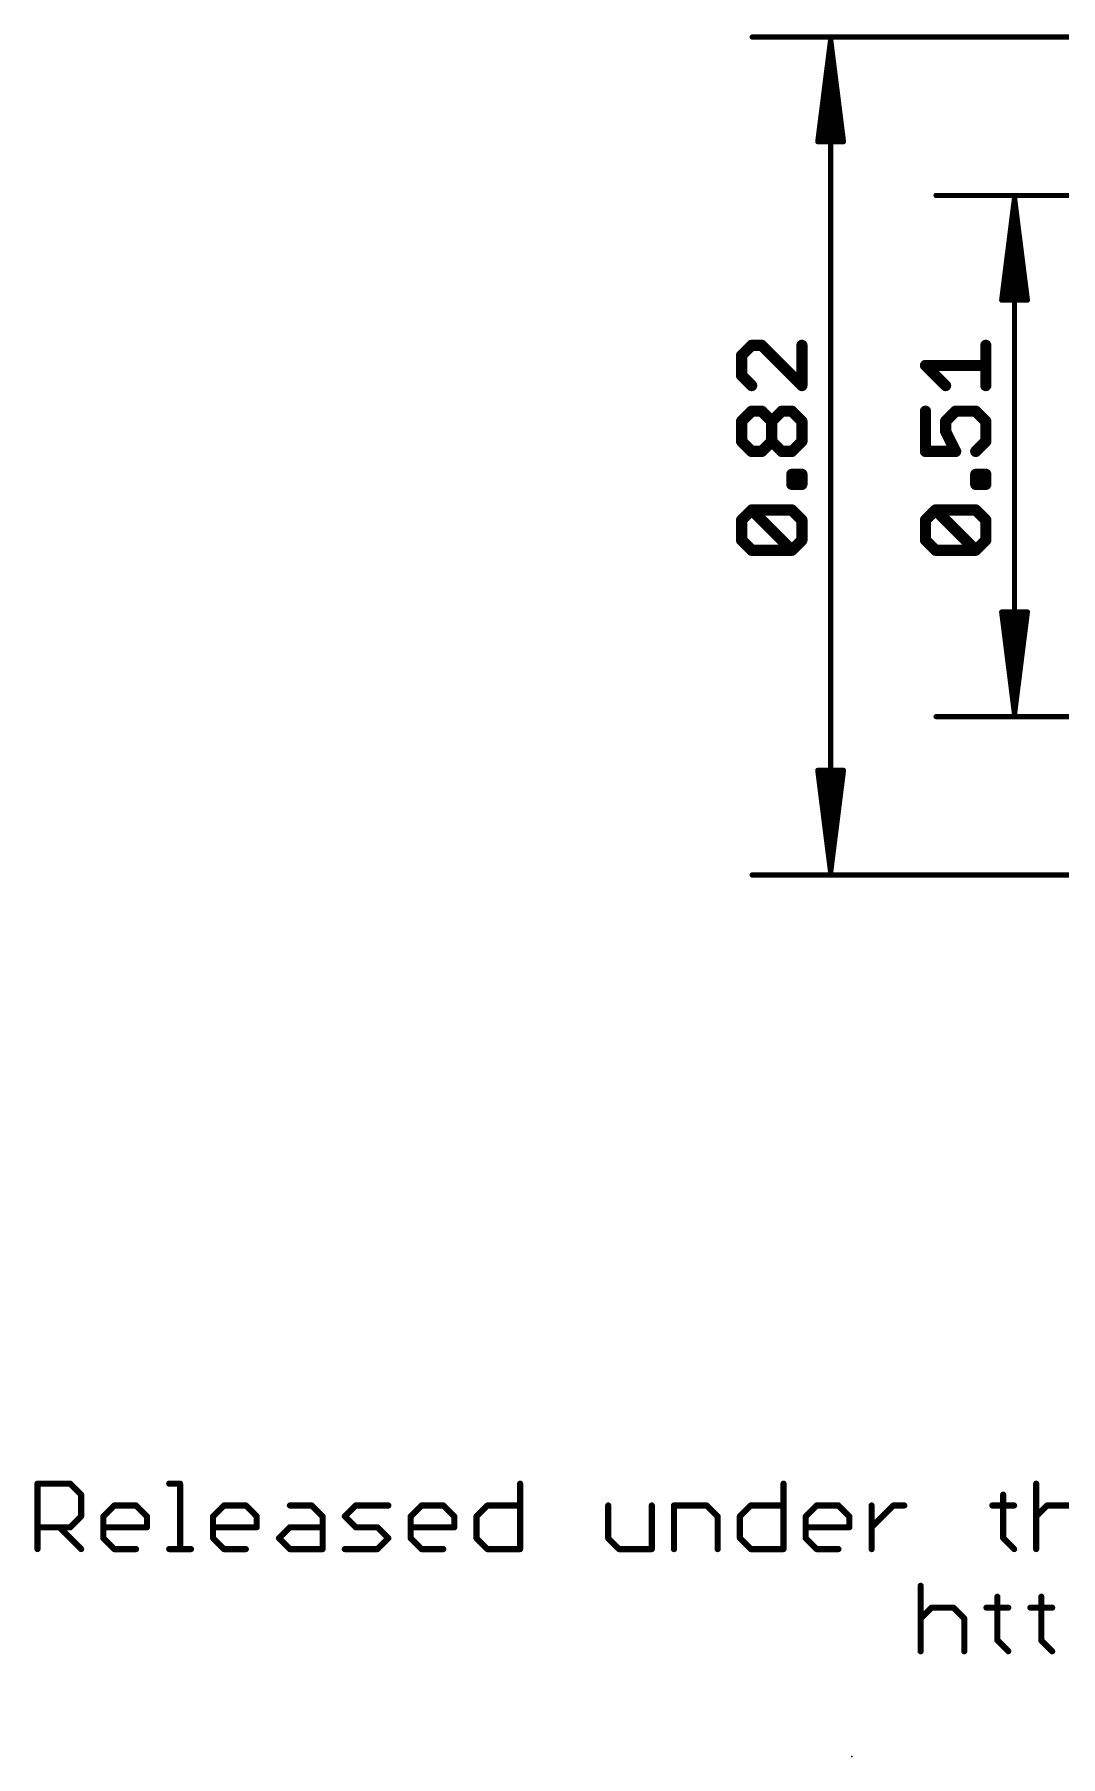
# Model space of a CAD drawing. Extents: x -53 to 61, y -36 to 25.
# Drawn here: x -52.56 to -27.05, y -32.33 to 10.48 of the extents above; entities that cross this region are included whole.
import ezdxf

# ---------------------------------------------------------------- set-up
doc = ezdxf.new("R2010")
doc.units = 0
for name, color, linetype in [('23', 53, 'CONTINUOUS'), ('47', 253, 'CONTINUOUS'), ('51', 53, 'CONTINUOUS')]:
    doc.layers.add(name, color=color, linetype=linetype)

msp = doc.modelspace()

# ---------------------------------------------------------------- linework, layer by layer
at = {"layer": '23'}
msp.add_point((-32.2415, -32.326), dxfattribs=at)
at = {"layer": '47'}
for points, const_width in [([(-18.2245, 10.414), (-34.716, 10.414)], 0.13), ([(-32.766, 10.349), (-33.0852, 7.814)], 0.13), ([(-32.766, 10.349), (-33.026, 7.814)], 0.13), ([(-32.766, 10.349), (-32.896, 7.814)], 0.13), ([(-32.766, 10.349), (-32.766, -10.349)], 0.13), ([(-32.4468, 7.814), (-32.766, 10.349)], 0.13), ([(-32.636, 7.814), (-32.766, 10.349)], 0.13), ([(-32.506, 7.814), (-32.766, 10.349)], 0.13), ([(-33.0852, 7.814), (-32.4468, 7.814)], 0.13), ([(-22.098, 6.477), (-30.144, 6.477)], 0.13), ([(-28.194, 6.412), (-28.5132, 3.877)], 0.13), ([(-28.194, 6.412), (-28.454, 3.877)], 0.13), ([(-28.194, 6.412), (-28.324, 3.877)], 0.13), ([(-28.194, 6.412), (-28.194, -6.412)], 0.13), ([(-27.8748, 3.877), (-28.194, 6.412)], 0.13), ([(-28.064, 3.877), (-28.194, 6.412)], 0.13), ([(-27.934, 3.877), (-28.194, 6.412)], 0.13), ([(-28.5132, 3.877), (-27.8748, 3.877)], 0.13), ([(-34.7301, 2.7511), (-34.9801, 2.5011)], 0.2794), ([(-34.9801, 2.5011), (-34.9801, 2.0012)], 0.2794), ([(-34.4801, 2.7511), (-34.7301, 2.7511)], 0.2794), ([(-33.4802, 1.7512), (-34.4801, 2.7511)], 0.2794), ([(-33.4802, 2.7511), (-33.4802, 1.7512)], 0.2794), ([(-28.9082, 1.7512), (-28.9082, 2.7511)], 0.2794), ([(-34.9801, 2.0012), (-34.7301, 1.7512)], 0.2794), ([(-29.9081, 1.7512), (-30.4081, 2.2512)], 0.2794), ([(-30.4081, 2.2512), (-28.9082, 2.2512)], 0.2794), ([(-34.9801, 0.864), (-34.7301, 1.114)], 0.2794), ([(-34.9801, 0.364), (-34.9801, 0.864)], 0.2794), ([(-34.7301, 1.114), (-34.4801, 1.114)], 0.2794), ([(-34.4801, 1.114), (-34.2301, 0.864)], 0.2794), ([(-34.2301, 0.864), (-33.9802, 1.114)], 0.2794), ([(-34.2301, 0.364), (-34.2301, 0.864)], 0.2794), ([(-33.9802, 1.114), (-33.7302, 1.114)], 0.2794), ([(-33.7302, 1.114), (-33.4802, 0.864)], 0.2794), ([(-33.4802, 0.864), (-33.4802, 0.364)], 0.2794), ([(-30.4081, 1.114), (-30.4081, 0.114)], 0.2794), ([(-29.9081, 0.864), (-29.6581, 1.114)], 0.2794), ([(-29.9081, 0.614), (-29.9081, 0.864)], 0.2794), ([(-29.6581, 1.114), (-29.1582, 1.114)], 0.2794), ([(-29.1582, 1.114), (-28.9082, 0.864)], 0.2794), ([(-28.9082, 0.864), (-28.9082, 0.364)], 0.2794), ([(-34.7301, 0.114), (-34.9801, 0.364)], 0.2794), ([(-34.2301, 0.364), (-34.4801, 0.114)], 0.2794), ([(-33.9802, 0.114), (-34.2301, 0.364)], 0.2794), ([(-33.4802, 0.364), (-33.7302, 0.114)], 0.2794), ([(-29.6581, 0.114), (-29.9081, 0.614)], 0.2794), ([(-28.9082, 0.364), (-29.1582, 0.114)], 0.2794), ([(-34.4801, 0.114), (-34.7301, 0.114)], 0.2794), ([(-33.7302, 0.114), (-33.9802, 0.114)], 0.2794), ([(-30.4081, 0.114), (-29.6581, 0.114)], 0.2794), ([(-33.7302, -0.7045), (-33.7302, -0.4546)], 0.2794), ([(-33.7302, -0.4546), (-33.4802, -0.4546)], 0.2794), ([(-33.4802, -0.4546), (-33.4802, -0.7045)], 0.2794), ([(-29.1582, -0.7045), (-29.1582, -0.4546)], 0.2794), ([(-29.1582, -0.4546), (-28.9082, -0.4546)], 0.2794), ([(-28.9082, -0.4546), (-28.9082, -0.7045)], 0.2794), ([(-33.4802, -0.7045), (-33.7302, -0.7045)], 0.2794), ([(-28.9082, -0.7045), (-29.1582, -0.7045)], 0.2794), ([(-34.9801, -1.5917), (-34.7301, -1.3418)], 0.2794), ([(-34.7301, -1.3418), (-33.7302, -1.3418)], 0.2794), ([(-33.7302, -2.3417), (-34.7301, -1.3418)], 0.2794), ([(-33.7302, -1.3418), (-33.4802, -1.5917)], 0.2794), ([(-30.4081, -1.5917), (-30.1581, -1.3418)], 0.2794), ([(-30.1581, -1.3418), (-29.1582, -1.3418)], 0.2794), ([(-29.1582, -2.3417), (-30.1581, -1.3418)], 0.2794), ([(-29.1582, -1.3418), (-28.9082, -1.5917)], 0.2794), ([(-34.9801, -2.0917), (-34.9801, -1.5917)], 0.2794), ([(-33.4802, -1.5917), (-33.4802, -2.0917)], 0.2794), ([(-30.4081, -2.0917), (-30.4081, -1.5917)], 0.2794), ([(-28.9082, -1.5917), (-28.9082, -2.0917)], 0.2794), ([(-34.7301, -2.3417), (-34.9801, -2.0917)], 0.2794), ([(-33.4802, -2.0917), (-33.7302, -2.3417)], 0.2794), ([(-30.1581, -2.3417), (-30.4081, -2.0917)], 0.2794), ([(-28.9082, -2.0917), (-29.1582, -2.3417)], 0.2794), ([(-33.7302, -2.3417), (-34.7301, -2.3417)], 0.2794), ([(-29.1582, -2.3417), (-30.1581, -2.3417)], 0.2794), ([(-28.194, -6.412), (-28.5132, -3.877)], 0.13), ([(-28.5132, -3.877), (-27.8748, -3.877)], 0.13), ([(-28.194, -6.412), (-28.454, -3.877)], 0.13), ([(-28.194, -6.412), (-28.324, -3.877)], 0.13), ([(-27.8748, -3.877), (-28.194, -6.412)], 0.13), ([(-28.064, -3.877), (-28.194, -6.412)], 0.13), ([(-27.934, -3.877), (-28.194, -6.412)], 0.13), ([(22.098, -6.477), (-30.144, -6.477)], 0.13), ([(-32.766, -10.349), (-33.0852, -7.814)], 0.13), ([(-33.0852, -7.814), (-32.4468, -7.814)], 0.13), ([(-32.766, -10.349), (-33.026, -7.814)], 0.13), ([(-32.766, -10.349), (-32.896, -7.814)], 0.13), ([(-32.4468, -7.814), (-32.766, -10.349)], 0.13), ([(-32.636, -7.814), (-32.766, -10.349)], 0.13), ([(-32.506, -7.814), (-32.766, -10.349)], 0.13), ([(-18.034, -10.414), (-34.716, -10.414)], 0.13)]:
    msp.add_lwpolyline(points, dxfattribs=dict(at, const_width=const_width))
for points, const_width in [([(-34.716, 10.4465, 1), (-34.716, 10.3815)], 0.065), ([(-32.7335, 10.349, 1), (-32.7985, 10.349)], 0.065), ([(-32.7338, 10.3531, 1), (-32.7982, 10.3449)], 0.065), ([(-32.7335, 10.3473, 1), (-32.7985, 10.3507)], 0.065), ([(-32.7335, 10.3507, 1), (-32.7985, 10.3473)], 0.065), ([(-32.7337, 10.3523, 1), (-32.7983, 10.3457)], 0.065), ([(-32.7337, 10.3457, 1), (-32.7983, 10.3523)], 0.065), ([(-32.7338, 10.3449, 1), (-32.7982, 10.3531)], 0.065), ([(-33.1175, 7.8181, 1), (-33.053, 7.8099)], 0.065), ([(-33.0852, 7.8465, 1), (-33.0852, 7.7815)], 0.065), ([(-33.0583, 7.8173, 1), (-32.9937, 7.8107)], 0.065), ([(-32.9285, 7.8157, 1), (-32.8635, 7.8123)], 0.065), ([(-32.6685, 7.8123, 1), (-32.6035, 7.8157)], 0.065), ([(-32.5383, 7.8107, 1), (-32.4737, 7.8173)], 0.065), ([(-32.479, 7.8099, 1), (-32.4145, 7.8181)], 0.065), ([(-32.4468, 7.7815, 1), (-32.4468, 7.8465)], 0.065), ([(-30.144, 6.5095, 1), (-30.144, 6.4445)], 0.065), ([(-28.1615, 6.412, 1), (-28.2265, 6.412)], 0.065), ([(-28.1618, 6.4161, 1), (-28.2262, 6.4079)], 0.065), ([(-28.1615, 6.4103, 1), (-28.2265, 6.4137)], 0.065), ([(-28.1615, 6.4137, 1), (-28.2265, 6.4103)], 0.065), ([(-28.1617, 6.4153, 1), (-28.2263, 6.4087)], 0.065), ([(-28.1617, 6.4087, 1), (-28.2263, 6.4153)], 0.065), ([(-28.1618, 6.4079, 1), (-28.2262, 6.4161)], 0.065), ([(-28.5455, 3.8811, 1), (-28.481, 3.8729)], 0.065), ([(-28.5132, 3.9095, 1), (-28.5132, 3.8445)], 0.065), ([(-28.4863, 3.8803, 1), (-28.4217, 3.8737)], 0.065), ([(-28.3565, 3.8787, 1), (-28.2915, 3.8753)], 0.065), ([(-28.0965, 3.8753, 1), (-28.0315, 3.8787)], 0.065), ([(-27.9663, 3.8737, 1), (-27.9017, 3.8803)], 0.065), ([(-27.907, 3.8729, 1), (-27.8425, 3.8811)], 0.065), ([(-27.8748, 3.8445, 1), (-27.8748, 3.9095)], 0.065), ([(-34.9102, 2.5011, 1), (-35.0499, 2.5011)], 0.1397), ([(-35.0295, 2.5505, 1), (-34.9307, 2.4517)], 0.1397), ([(-34.7301, 2.821, 1), (-34.7301, 2.6813)], 0.1397), ([(-34.6807, 2.7017, 1), (-34.7795, 2.8005)], 0.1397), ([(-34.4307, 2.8005, 1), (-34.5295, 2.7017)], 0.1397), ([(-34.4801, 2.6813, 1), (-34.4801, 2.821)], 0.1397), ([(-33.4104, 2.7511, 1), (-33.5501, 2.7511)], 0.1397), ([(-28.8384, 2.7511, 1), (-28.978, 2.7511)], 0.1397), ([(-34.9307, 2.0506, 1), (-35.0295, 1.9518)], 0.1397), ([(-30.3587, 2.3006, 1), (-30.4575, 2.2018)], 0.1397), ([(-30.4081, 2.321, 1), (-30.4081, 2.1813)], 0.1397), ([(-28.9082, 2.1813, 1), (-28.9082, 2.321)], 0.1397), ([(-35.0499, 2.0012, 1), (-34.9102, 2.0012)], 0.1397), ([(-34.7795, 1.7018, 1), (-34.6807, 1.8006)], 0.1397), ([(-33.5501, 1.7512, 1), (-33.4104, 1.7512)], 0.1397), ([(-33.5296, 1.7018, 1), (-33.4308, 1.8006)], 0.1397), ([(-29.9575, 1.7018, 1), (-29.8587, 1.8006)], 0.1397), ([(-28.978, 1.7512, 1), (-28.8384, 1.7512)], 0.1397), ([(-34.9102, 0.864, 1), (-35.0499, 0.864)], 0.1397), ([(-35.0295, 0.9134, 1), (-34.9307, 0.8146)], 0.1397), ([(-34.7301, 1.1838, 1), (-34.7301, 1.0441)], 0.1397), ([(-34.6807, 1.0646, 1), (-34.7795, 1.1634)], 0.1397), ([(-34.4307, 1.1634, 1), (-34.5295, 1.0646)], 0.1397), ([(-34.4801, 1.0441, 1), (-34.4801, 1.1838)], 0.1397), ([(-34.1603, 0.864, 1), (-34.3, 0.864)], 0.1397), ([(-34.2795, 0.9134, 1), (-34.1807, 0.8146)], 0.1397), ([(-34.2795, 0.8146, 1), (-34.1807, 0.9134)], 0.1397), ([(-33.9802, 1.1838, 1), (-33.9802, 1.0441)], 0.1397), ([(-33.9308, 1.0646, 1), (-34.0296, 1.1634)], 0.1397), ([(-33.6808, 1.1634, 1), (-33.7796, 1.0646)], 0.1397), ([(-33.7302, 1.0441, 1), (-33.7302, 1.1838)], 0.1397), ([(-33.4104, 0.864, 1), (-33.5501, 0.864)], 0.1397), ([(-33.5296, 0.8146, 1), (-33.4308, 0.9134)], 0.1397), ([(-30.3382, 1.114, 1), (-30.4779, 1.114)], 0.1397), ([(-29.8383, 0.864, 1), (-29.978, 0.864)], 0.1397), ([(-29.9575, 0.9134, 1), (-29.8587, 0.8146)], 0.1397), ([(-29.6581, 1.1838, 1), (-29.6581, 1.0441)], 0.1397), ([(-29.6087, 1.0646, 1), (-29.7075, 1.1634)], 0.1397), ([(-29.1088, 1.1634, 1), (-29.2076, 1.0646)], 0.1397), ([(-29.1582, 1.0441, 1), (-29.1582, 1.1838)], 0.1397), ([(-28.8384, 0.864, 1), (-28.978, 0.864)], 0.1397), ([(-28.9576, 0.8146, 1), (-28.8588, 0.9134)], 0.1397), ([(-34.9307, 0.4134, 1), (-35.0295, 0.3146)], 0.1397), ([(-35.0499, 0.364, 1), (-34.9102, 0.364)], 0.1397), ([(-34.1807, 0.4134, 1), (-34.2795, 0.3146)], 0.1397), ([(-34.3, 0.364, 1), (-34.1603, 0.364)], 0.1397), ([(-34.1807, 0.3146, 1), (-34.2795, 0.4134)], 0.1397), ([(-33.5501, 0.364, 1), (-33.4104, 0.364)], 0.1397), ([(-33.4308, 0.3146, 1), (-33.5296, 0.4134)], 0.1397), ([(-29.978, 0.614, 1), (-29.8383, 0.614)], 0.1397), ([(-29.8456, 0.6452, 1), (-29.9706, 0.5828)], 0.1397), ([(-28.978, 0.364, 1), (-28.8384, 0.364)], 0.1397), ([(-28.8588, 0.3146, 1), (-28.9576, 0.4134)], 0.1397), ([(-34.7301, 0.1839, 1), (-34.7301, 0.0442)], 0.1397), ([(-34.7795, 0.0647, 1), (-34.6807, 0.1634)], 0.1397), ([(-34.5295, 0.1634, 1), (-34.4307, 0.0647)], 0.1397), ([(-34.4801, 0.0442, 1), (-34.4801, 0.1839)], 0.1397), ([(-33.9802, 0.1839, 1), (-33.9802, 0.0442)], 0.1397), ([(-34.0296, 0.0647, 1), (-33.9308, 0.1634)], 0.1397), ([(-33.7796, 0.1634, 1), (-33.6808, 0.0647)], 0.1397), ([(-33.7302, 0.0442, 1), (-33.7302, 0.1839)], 0.1397), ([(-30.4081, 0.1839, 1), (-30.4081, 0.0442)], 0.1397), ([(-30.4779, 0.114, 1), (-30.3382, 0.114)], 0.1397), ([(-29.7206, 0.0828, 1), (-29.5957, 0.1453)], 0.1397), ([(-29.6581, 0.0442, 1), (-29.6581, 0.1839)], 0.1397), ([(-29.2076, 0.1634, 1), (-29.1088, 0.0647)], 0.1397), ([(-33.7302, -0.3847, 1), (-33.7302, -0.5244)], 0.1397), ([(-33.6603, -0.4546, 1), (-33.8, -0.4546)], 0.1397), ([(-33.4104, -0.4546, 1), (-33.5501, -0.4546)], 0.1397), ([(-33.4802, -0.5244, 1), (-33.4802, -0.3847)], 0.1397), ([(-29.0883, -0.4546, 1), (-29.228, -0.4546)], 0.1397), ([(-29.1582, -0.3847, 1), (-29.1582, -0.5244)], 0.1397), ([(-28.8384, -0.4546, 1), (-28.978, -0.4546)], 0.1397), ([(-28.9082, -0.5244, 1), (-28.9082, -0.3847)], 0.1397), ([(-33.7302, -0.6347, 1), (-33.7302, -0.7744)], 0.1397), ([(-33.8, -0.7045, 1), (-33.6603, -0.7045)], 0.1397), ([(-33.5501, -0.7045, 1), (-33.4104, -0.7045)], 0.1397), ([(-33.4802, -0.7744, 1), (-33.4802, -0.6347)], 0.1397), ([(-29.1582, -0.6347, 1), (-29.1582, -0.7744)], 0.1397), ([(-29.228, -0.7045, 1), (-29.0883, -0.7045)], 0.1397), ([(-28.978, -0.7045, 1), (-28.8384, -0.7045)], 0.1397), ([(-28.9082, -0.7744, 1), (-28.9082, -0.6347)], 0.1397), ([(-34.7301, -1.2719, 1), (-34.7301, -1.4116)], 0.1397), ([(-34.6807, -1.2924, 1), (-34.7795, -1.3912)], 0.1397), ([(-34.6807, -1.3912, 1), (-34.7795, -1.2924)], 0.1397), ([(-33.6808, -1.2924, 1), (-33.7796, -1.3912)], 0.1397), ([(-33.7302, -1.4116, 1), (-33.7302, -1.2719)], 0.1397), ([(-30.1581, -1.2719, 1), (-30.1581, -1.4116)], 0.1397), ([(-30.1087, -1.2924, 1), (-30.2075, -1.3912)], 0.1397), ([(-30.1087, -1.3912, 1), (-30.2075, -1.2924)], 0.1397), ([(-29.1088, -1.2924, 1), (-29.2076, -1.3912)], 0.1397), ([(-29.1582, -1.4116, 1), (-29.1582, -1.2719)], 0.1397), ([(-34.9102, -1.5917, 1), (-35.0499, -1.5917)], 0.1397), ([(-35.0295, -1.5424, 1), (-34.9307, -1.6411)], 0.1397), ([(-33.4104, -1.5917, 1), (-33.5501, -1.5917)], 0.1397), ([(-33.5296, -1.6411, 1), (-33.4308, -1.5424)], 0.1397), ([(-30.3382, -1.5917, 1), (-30.4779, -1.5917)], 0.1397), ([(-30.4575, -1.5424, 1), (-30.3587, -1.6411)], 0.1397), ([(-28.8384, -1.5917, 1), (-28.978, -1.5917)], 0.1397), ([(-28.9576, -1.6411, 1), (-28.8588, -1.5424)], 0.1397), ([(-34.9307, -2.0423, 1), (-35.0295, -2.1411)], 0.1397), ([(-35.0499, -2.0917, 1), (-34.9102, -2.0917)], 0.1397), ([(-33.5501, -2.0917, 1), (-33.4104, -2.0917)], 0.1397), ([(-33.4308, -2.1411, 1), (-33.5296, -2.0423)], 0.1397), ([(-30.3587, -2.0423, 1), (-30.4575, -2.1411)], 0.1397), ([(-30.4779, -2.0917, 1), (-30.3382, -2.0917)], 0.1397), ([(-28.978, -2.0917, 1), (-28.8384, -2.0917)], 0.1397), ([(-28.8588, -2.1411, 1), (-28.9576, -2.0423)], 0.1397), ([(-34.7301, -2.2718, 1), (-34.7301, -2.4115)], 0.1397), ([(-34.7795, -2.3911, 1), (-34.6807, -2.2923)], 0.1397), ([(-33.7796, -2.2923, 1), (-33.6808, -2.3911)], 0.1397), ([(-33.7796, -2.3911, 1), (-33.6808, -2.2923)], 0.1397), ([(-33.7302, -2.4115, 1), (-33.7302, -2.2718)], 0.1397), ([(-30.1581, -2.2718, 1), (-30.1581, -2.4115)], 0.1397), ([(-30.2075, -2.3911, 1), (-30.1087, -2.2923)], 0.1397), ([(-29.2076, -2.2923, 1), (-29.1088, -2.3911)], 0.1397), ([(-29.2076, -2.3911, 1), (-29.1088, -2.2923)], 0.1397), ([(-29.1582, -2.4115, 1), (-29.1582, -2.2718)], 0.1397), ([(-28.481, -3.8729, 1), (-28.5455, -3.8811)], 0.065), ([(-28.5132, -3.8445, 1), (-28.5132, -3.9095)], 0.065), ([(-28.4217, -3.8737, 1), (-28.4863, -3.8803)], 0.065), ([(-28.2915, -3.8753, 1), (-28.3565, -3.8787)], 0.065), ([(-28.0315, -3.8787, 1), (-28.0965, -3.8753)], 0.065), ([(-27.9017, -3.8803, 1), (-27.9663, -3.8737)], 0.065), ([(-27.8425, -3.8811, 1), (-27.907, -3.8729)], 0.065), ([(-27.8748, -3.9095, 1), (-27.8748, -3.8445)], 0.065), ([(-30.144, -6.4445, 1), (-30.144, -6.5095)], 0.065), ([(-28.2262, -6.4079, 1), (-28.1618, -6.4161)], 0.065), ([(-28.2263, -6.4087, 1), (-28.1617, -6.4153)], 0.065), ([(-28.2265, -6.4137, 1), (-28.1615, -6.4103)], 0.065), ([(-28.2265, -6.4103, 1), (-28.1615, -6.4137)], 0.065), ([(-28.2265, -6.412, 1), (-28.1615, -6.412)], 0.065), ([(-28.2263, -6.4153, 1), (-28.1617, -6.4087)], 0.065), ([(-28.2262, -6.4161, 1), (-28.1618, -6.4079)], 0.065), ([(-33.053, -7.8099, 1), (-33.1175, -7.8181)], 0.065), ([(-33.0852, -7.7815, 1), (-33.0852, -7.8465)], 0.065), ([(-32.9937, -7.8107, 1), (-33.0583, -7.8173)], 0.065), ([(-32.8635, -7.8123, 1), (-32.9285, -7.8157)], 0.065), ([(-32.6035, -7.8157, 1), (-32.6685, -7.8123)], 0.065), ([(-32.4737, -7.8173, 1), (-32.5383, -7.8107)], 0.065), ([(-32.4145, -7.8181, 1), (-32.479, -7.8099)], 0.065), ([(-32.4468, -7.8465, 1), (-32.4468, -7.7815)], 0.065), ([(-34.716, -10.3815, 1), (-34.716, -10.4465)], 0.065), ([(-32.7982, -10.3449, 1), (-32.7338, -10.3531)], 0.065), ([(-32.7983, -10.3457, 1), (-32.7337, -10.3523)], 0.065), ([(-32.7985, -10.3507, 1), (-32.7335, -10.3473)], 0.065), ([(-32.7985, -10.3473, 1), (-32.7335, -10.3507)], 0.065), ([(-32.7985, -10.349, 1), (-32.7335, -10.349)], 0.065), ([(-32.7983, -10.3523, 1), (-32.7337, -10.3457)], 0.065), ([(-32.7982, -10.3531, 1), (-32.7338, -10.3449)], 0.065)]:
    msp.add_lwpolyline(points, format="xyb", dxfattribs=dict(at, const_width=const_width))
at = {"layer": '51', "const_width": 0.1524}
for points in [[(-52.4853, -27.1698), (-52.4853, -25.5428)], [(-52.4853, -25.5428), (-51.6718, -25.5428)], [(-51.6718, -25.5428), (-51.4006, -25.814)], [(-49.211, -25.5428), (-48.9398, -25.5428)], [(-48.9398, -25.5428), (-48.9398, -27.1698)], [(-40.4863, -25.5428), (-40.4863, -27.1698)], [(-33.9376, -25.5428), (-33.9376, -27.1698)], [(-27.6551, -25.5428), (-27.6551, -27.1698)], [(-51.4006, -25.814), (-51.4006, -26.3563)], [(-50.8481, -26.3563), (-50.577, -26.0851)], [(-50.577, -26.0851), (-50.0346, -26.0851)], [(-50.0346, -26.0851), (-49.7635, -26.3563)], [(-48.1196, -26.3563), (-47.8484, -26.0851)], [(-47.8484, -26.0851), (-47.3061, -26.0851)], [(-47.3061, -26.0851), (-47.0349, -26.3563)], [(-46.2112, -26.0851), (-45.6689, -26.0851)], [(-45.6689, -26.0851), (-45.3977, -26.3563)], [(-44.8452, -26.3563), (-44.5741, -26.0851)], [(-44.5741, -26.0851), (-43.7606, -26.0851)], [(-43.2081, -26.3563), (-42.9369, -26.0851)], [(-42.9369, -26.0851), (-42.3946, -26.0851)], [(-42.3946, -26.0851), (-42.1234, -26.3563)], [(-41.5709, -26.3563), (-41.2998, -26.0851)], [(-41.2998, -26.0851), (-40.4863, -26.0851)], [(-38.2966, -26.0851), (-38.2966, -26.8986)], [(-37.212, -27.1698), (-37.212, -26.0851)], [(-36.6595, -27.1698), (-36.6595, -26.0851)], [(-36.6595, -26.0851), (-35.846, -26.0851)], [(-35.846, -26.0851), (-35.5748, -26.3563)], [(-35.0223, -26.3563), (-34.7511, -26.0851)], [(-34.7511, -26.0851), (-33.9376, -26.0851)], [(-33.3851, -26.3563), (-33.114, -26.0851)], [(-33.114, -26.0851), (-32.5716, -26.0851)], [(-32.5716, -26.0851), (-32.3005, -26.3563)], [(-31.748, -27.1698), (-31.748, -26.0851)], [(-31.748, -26.6275), (-31.2057, -26.0851)], [(-31.2057, -26.0851), (-30.9345, -26.0851)], [(-28.7465, -26.0851), (-28.2042, -26.0851)], [(-28.4754, -25.814), (-28.4754, -26.8986)], [(-27.6551, -26.3563), (-27.3839, -26.0851)], [(-27.3839, -26.0851), (-26.8416, -26.0851)], [(-51.4006, -26.3563), (-51.6718, -26.6275)], [(-50.8481, -26.8986), (-50.8481, -26.3563)], [(-49.7635, -26.3563), (-49.7635, -26.6275)], [(-48.1196, -26.8986), (-48.1196, -26.3563)], [(-47.0349, -26.3563), (-47.0349, -26.6275)], [(-45.3977, -26.3563), (-45.3977, -27.1698)], [(-44.5741, -26.6275), (-44.8452, -26.3563)], [(-43.2081, -26.8986), (-43.2081, -26.3563)], [(-42.1234, -26.3563), (-42.1234, -26.6275)], [(-41.5709, -26.8986), (-41.5709, -26.3563)], [(-35.5748, -26.3563), (-35.5748, -27.1698)], [(-35.0223, -26.8986), (-35.0223, -26.3563)], [(-33.3851, -26.8986), (-33.3851, -26.3563)], [(-32.3005, -26.3563), (-32.3005, -26.6275)], [(-51.6718, -26.6275), (-52.4853, -26.6275)], [(-51.943, -26.6275), (-51.4006, -27.1698)], [(-49.7635, -26.6275), (-50.8481, -26.6275)], [(-50.577, -27.1698), (-50.8481, -26.8986)], [(-47.0349, -26.6275), (-48.1196, -26.6275)], [(-47.8484, -27.1698), (-48.1196, -26.8986)], [(-46.4824, -26.8986), (-46.2112, -26.6275)], [(-46.2112, -27.1698), (-46.4824, -26.8986)], [(-46.2112, -26.6275), (-45.3977, -26.6275)], [(-44.0317, -26.6275), (-44.5741, -26.6275)], [(-43.7606, -26.8986), (-44.0317, -26.6275)], [(-44.0317, -27.1698), (-43.7606, -26.8986)], [(-42.1234, -26.6275), (-43.2081, -26.6275)], [(-42.9369, -27.1698), (-43.2081, -26.8986)], [(-41.2998, -27.1698), (-41.5709, -26.8986)], [(-38.2966, -26.8986), (-38.0254, -27.1698)], [(-34.7511, -27.1698), (-35.0223, -26.8986)], [(-32.3005, -26.6275), (-33.3851, -26.6275)], [(-33.114, -27.1698), (-33.3851, -26.8986)], [(-28.4754, -26.8986), (-28.2042, -27.1698)], [(-50.0346, -27.1698), (-50.577, -27.1698)], [(-49.211, -27.1698), (-48.6687, -27.1698)], [(-47.3061, -27.1698), (-47.8484, -27.1698)], [(-45.3977, -27.1698), (-46.2112, -27.1698)], [(-44.8452, -27.1698), (-44.0317, -27.1698)], [(-42.3946, -27.1698), (-42.9369, -27.1698)], [(-40.4863, -27.1698), (-41.2998, -27.1698)], [(-38.0254, -27.1698), (-37.212, -27.1698)], [(-33.9376, -27.1698), (-34.7511, -27.1698)], [(-32.5716, -27.1698), (-33.114, -27.1698)], [(-30.5281, -28.0828), (-30.5281, -29.7098)], [(-30.5281, -28.8963), (-30.257, -28.6251)], [(-30.257, -28.6251), (-29.7147, -28.6251)], [(-29.7147, -28.6251), (-29.4435, -28.8963)], [(-28.891, -28.6251), (-28.3487, -28.6251)], [(-28.6198, -28.354), (-28.6198, -29.4386)], [(-27.7995, -28.6251), (-27.2572, -28.6251)], [(-27.5284, -28.354), (-27.5284, -29.4386)], [(-29.4435, -28.8963), (-29.4435, -29.7098)], [(-28.6198, -29.4386), (-28.3487, -29.7098)], [(-27.5284, -29.4386), (-27.2572, -29.7098)]]:
    msp.add_lwpolyline(points, dxfattribs=at)
at = {"layer": '51', "const_width": 0.0762}
for points in [[(-52.4472, -25.5428, 1), (-52.5234, -25.5428)], [(-52.4853, -25.5047, 1), (-52.4853, -25.5809)], [(-51.6449, -25.5159, 1), (-51.6987, -25.5698)], [(-51.6718, -25.5809, 1), (-51.6718, -25.5047)], [(-49.211, -25.5047, 1), (-49.211, -25.5809)], [(-48.9017, -25.5428, 1), (-48.9779, -25.5428)], [(-48.9398, -25.5809, 1), (-48.9398, -25.5047)], [(-40.4482, -25.5428, 1), (-40.5244, -25.5428)], [(-33.8995, -25.5428, 1), (-33.9757, -25.5428)], [(-27.617, -25.5428, 1), (-27.6932, -25.5428)], [(-51.3625, -25.814, 1), (-51.4387, -25.814)], [(-51.4276, -25.8409, 1), (-51.3737, -25.787)], [(-50.577, -26.047, 1), (-50.577, -26.1232)], [(-50.55, -26.1121, 1), (-50.6039, -26.0582)], [(-50.0077, -26.0582, 1), (-50.0616, -26.1121)], [(-50.0346, -26.1232, 1), (-50.0346, -26.047)], [(-47.8484, -26.047, 1), (-47.8484, -26.1232)], [(-47.8214, -26.1121, 1), (-47.8753, -26.0582)], [(-47.2791, -26.0582, 1), (-47.333, -26.1121)], [(-47.3061, -26.1232, 1), (-47.3061, -26.047)], [(-46.2112, -26.047, 1), (-46.2112, -26.1232)], [(-45.642, -26.0582, 1), (-45.6958, -26.1121)], [(-45.6689, -26.1232, 1), (-45.6689, -26.047)], [(-44.5741, -26.047, 1), (-44.5741, -26.1232)], [(-44.5471, -26.1121, 1), (-44.601, -26.0582)], [(-43.7606, -26.1232, 1), (-43.7606, -26.047)], [(-42.9369, -26.047, 1), (-42.9369, -26.1232)], [(-42.91, -26.1121, 1), (-42.9639, -26.0582)], [(-42.3676, -26.0582, 1), (-42.4215, -26.1121)], [(-42.3946, -26.1232, 1), (-42.3946, -26.047)], [(-41.2998, -26.047, 1), (-41.2998, -26.1232)], [(-41.2728, -26.1121, 1), (-41.3267, -26.0582)], [(-40.4863, -26.1232, 1), (-40.4863, -26.047)], [(-38.2585, -26.0851, 1), (-38.3347, -26.0851)], [(-37.1739, -26.0851, 1), (-37.2501, -26.0851)], [(-36.6214, -26.0851, 1), (-36.6976, -26.0851)], [(-36.6595, -26.047, 1), (-36.6595, -26.1232)], [(-35.819, -26.0582, 1), (-35.8729, -26.1121)], [(-35.846, -26.1232, 1), (-35.846, -26.047)], [(-34.7511, -26.047, 1), (-34.7511, -26.1232)], [(-34.7242, -26.1121, 1), (-34.7781, -26.0582)], [(-33.9376, -26.1232, 1), (-33.9376, -26.047)], [(-33.114, -26.047, 1), (-33.114, -26.1232)], [(-33.087, -26.1121, 1), (-33.1409, -26.0582)], [(-32.5447, -26.0582, 1), (-32.5986, -26.1121)], [(-32.5716, -26.1232, 1), (-32.5716, -26.047)], [(-31.7099, -26.0851, 1), (-31.7861, -26.0851)], [(-31.2057, -26.047, 1), (-31.2057, -26.1232)], [(-31.1787, -26.1121, 1), (-31.2326, -26.0582)], [(-30.9345, -26.1232, 1), (-30.9345, -26.047)], [(-28.7465, -26.047, 1), (-28.7465, -26.1232)], [(-28.4373, -25.814, 1), (-28.5135, -25.814)], [(-28.2042, -26.1232, 1), (-28.2042, -26.047)], [(-27.3839, -26.047, 1), (-27.3839, -26.1232)], [(-27.357, -26.1121, 1), (-27.4109, -26.0582)], [(-51.4387, -26.3563, 1), (-51.3625, -26.3563)], [(-51.3737, -26.3832, 1), (-51.4276, -26.3294)], [(-50.81, -26.3563, 1), (-50.8862, -26.3563)], [(-50.8751, -26.3294, 1), (-50.8212, -26.3832)], [(-49.7254, -26.3563, 1), (-49.8016, -26.3563)], [(-49.7904, -26.3832, 1), (-49.7365, -26.3294)], [(-48.0815, -26.3563, 1), (-48.1577, -26.3563)], [(-48.1465, -26.3294, 1), (-48.0926, -26.3832)], [(-46.9968, -26.3563, 1), (-47.073, -26.3563)], [(-47.0618, -26.3832, 1), (-47.0079, -26.3294)], [(-45.3596, -26.3563, 1), (-45.4358, -26.3563)], [(-45.4247, -26.3832, 1), (-45.3708, -26.3294)], [(-44.8183, -26.3294, 1), (-44.8722, -26.3832)], [(-44.8722, -26.3294, 1), (-44.8183, -26.3832)], [(-43.17, -26.3563, 1), (-43.2462, -26.3563)], [(-43.235, -26.3294, 1), (-43.1811, -26.3832)], [(-42.0853, -26.3563, 1), (-42.1615, -26.3563)], [(-42.1504, -26.3832, 1), (-42.0965, -26.3294)], [(-41.5328, -26.3563, 1), (-41.609, -26.3563)], [(-41.5979, -26.3294, 1), (-41.544, -26.3832)], [(-35.5367, -26.3563, 1), (-35.6129, -26.3563)], [(-35.6017, -26.3832, 1), (-35.5479, -26.3294)], [(-34.9842, -26.3563, 1), (-35.0604, -26.3563)], [(-35.0492, -26.3294, 1), (-34.9954, -26.3832)], [(-33.347, -26.3563, 1), (-33.4232, -26.3563)], [(-33.4121, -26.3294, 1), (-33.3582, -26.3832)], [(-32.2624, -26.3563, 1), (-32.3386, -26.3563)], [(-32.3274, -26.3832, 1), (-32.2735, -26.3294)], [(-27.682, -26.3294, 1), (-27.6282, -26.3832)], [(-52.4853, -26.5894, 1), (-52.4853, -26.6656)], [(-51.916, -26.6005, 1), (-51.9699, -26.6544)], [(-51.6987, -26.6005, 1), (-51.6449, -26.6544)], [(-51.6718, -26.6656, 1), (-51.6718, -26.5894)], [(-50.8212, -26.8717, 1), (-50.8751, -26.9256)], [(-50.8481, -26.5894, 1), (-50.8481, -26.6656)], [(-50.8862, -26.8986, 1), (-50.81, -26.8986)], [(-49.8016, -26.6275, 1), (-49.7254, -26.6275)], [(-49.7635, -26.6656, 1), (-49.7635, -26.5894)], [(-48.1196, -26.5894, 1), (-48.1196, -26.6656)], [(-48.0926, -26.8717, 1), (-48.1465, -26.9256)], [(-48.1577, -26.8986, 1), (-48.0815, -26.8986)], [(-47.073, -26.6275, 1), (-46.9968, -26.6275)], [(-47.0349, -26.6656, 1), (-47.0349, -26.5894)], [(-46.4555, -26.8717, 1), (-46.5093, -26.9256)], [(-46.5093, -26.8717, 1), (-46.4555, -26.9256)], [(-46.2112, -26.5894, 1), (-46.2112, -26.6656)], [(-46.1843, -26.6544, 1), (-46.2382, -26.6005)], [(-45.3977, -26.6656, 1), (-45.3977, -26.5894)], [(-44.5741, -26.5894, 1), (-44.5741, -26.6656)], [(-44.601, -26.6544, 1), (-44.5471, -26.6005)], [(-44.0048, -26.6005, 1), (-44.0587, -26.6544)], [(-44.0317, -26.6656, 1), (-44.0317, -26.5894)], [(-43.7336, -26.9256, 1), (-43.7875, -26.8717)], [(-43.7875, -26.9256, 1), (-43.7336, -26.8717)], [(-43.2081, -26.5894, 1), (-43.2081, -26.6656)], [(-43.1811, -26.8717, 1), (-43.235, -26.9256)], [(-43.2462, -26.8986, 1), (-43.17, -26.8986)], [(-42.1615, -26.6275, 1), (-42.0853, -26.6275)], [(-42.1234, -26.6656, 1), (-42.1234, -26.5894)], [(-41.544, -26.8717, 1), (-41.5979, -26.9256)], [(-41.609, -26.8986, 1), (-41.5328, -26.8986)], [(-38.2697, -26.8717, 1), (-38.3236, -26.9256)], [(-38.3347, -26.8986, 1), (-38.2585, -26.8986)], [(-34.9954, -26.8717, 1), (-35.0492, -26.9256)], [(-35.0604, -26.8986, 1), (-34.9842, -26.8986)], [(-33.3582, -26.8717, 1), (-33.4121, -26.9256)], [(-33.3851, -26.5894, 1), (-33.3851, -26.6656)], [(-33.4232, -26.8986, 1), (-33.347, -26.8986)], [(-32.3386, -26.6275, 1), (-32.2624, -26.6275)], [(-32.3005, -26.6656, 1), (-32.3005, -26.5894)], [(-31.7749, -26.6005, 1), (-31.721, -26.6544)], [(-28.4484, -26.8717, 1), (-28.5023, -26.9256)], [(-28.5135, -26.8986, 1), (-28.4373, -26.8986)], [(-52.5234, -27.1698, 1), (-52.4472, -27.1698)], [(-51.4276, -27.1967, 1), (-51.3737, -27.1429)], [(-50.577, -27.1317, 1), (-50.577, -27.2079)], [(-50.6039, -27.1967, 1), (-50.55, -27.1429)], [(-50.0346, -27.2079, 1), (-50.0346, -27.1317)], [(-49.211, -27.1317, 1), (-49.211, -27.2079)], [(-48.9779, -27.1698, 1), (-48.9017, -27.1698)], [(-48.6687, -27.2079, 1), (-48.6687, -27.1317)], [(-47.8484, -27.1317, 1), (-47.8484, -27.2079)], [(-47.8753, -27.1967, 1), (-47.8214, -27.1429)], [(-47.3061, -27.2079, 1), (-47.3061, -27.1317)], [(-46.2112, -27.1317, 1), (-46.2112, -27.2079)], [(-46.2382, -27.1967, 1), (-46.1843, -27.1429)], [(-45.4358, -27.1698, 1), (-45.3596, -27.1698)], [(-45.3977, -27.2079, 1), (-45.3977, -27.1317)], [(-44.8452, -27.1317, 1), (-44.8452, -27.2079)], [(-44.0587, -27.1429, 1), (-44.0048, -27.1967)], [(-44.0317, -27.2079, 1), (-44.0317, -27.1317)], [(-42.9369, -27.1317, 1), (-42.9369, -27.2079)], [(-42.9639, -27.1967, 1), (-42.91, -27.1429)], [(-42.3946, -27.2079, 1), (-42.3946, -27.1317)], [(-41.2998, -27.1317, 1), (-41.2998, -27.2079)], [(-41.3267, -27.1967, 1), (-41.2728, -27.1429)], [(-40.5244, -27.1698, 1), (-40.4482, -27.1698)], [(-40.4863, -27.2079, 1), (-40.4863, -27.1317)], [(-38.0254, -27.1317, 1), (-38.0254, -27.2079)], [(-38.0524, -27.1967, 1), (-37.9985, -27.1429)], [(-37.2501, -27.1698, 1), (-37.1739, -27.1698)], [(-37.212, -27.2079, 1), (-37.212, -27.1317)], [(-36.6976, -27.1698, 1), (-36.6214, -27.1698)], [(-35.6129, -27.1698, 1), (-35.5367, -27.1698)], [(-34.7511, -27.1317, 1), (-34.7511, -27.2079)], [(-34.7781, -27.1967, 1), (-34.7242, -27.1429)], [(-33.9757, -27.1698, 1), (-33.8995, -27.1698)], [(-33.9376, -27.2079, 1), (-33.9376, -27.1317)], [(-33.114, -27.1317, 1), (-33.114, -27.2079)], [(-33.1409, -27.1967, 1), (-33.087, -27.1429)], [(-32.5716, -27.2079, 1), (-32.5716, -27.1317)], [(-31.7861, -27.1698, 1), (-31.7099, -27.1698)], [(-28.2311, -27.1967, 1), (-28.1773, -27.1429)], [(-27.6932, -27.1698, 1), (-27.617, -27.1698)], [(-30.49, -28.0828, 1), (-30.5662, -28.0828)], [(-30.257, -28.587, 1), (-30.257, -28.6632)], [(-30.23, -28.6521, 1), (-30.2839, -28.5982)], [(-29.6877, -28.5982, 1), (-29.7416, -28.6521)], [(-29.7147, -28.6632, 1), (-29.7147, -28.587)], [(-28.891, -28.587, 1), (-28.891, -28.6632)], [(-28.5817, -28.354, 1), (-28.6579, -28.354)], [(-28.3487, -28.6632, 1), (-28.3487, -28.587)], [(-27.7995, -28.587, 1), (-27.7995, -28.6632)], [(-27.4903, -28.354, 1), (-27.5665, -28.354)], [(-27.2572, -28.6632, 1), (-27.2572, -28.587)], [(-30.5551, -28.8694, 1), (-30.5012, -28.9232)], [(-29.4054, -28.8963, 1), (-29.4816, -28.8963)], [(-29.4704, -28.9232, 1), (-29.4165, -28.8694)], [(-28.5929, -29.4117, 1), (-28.6468, -29.4656)], [(-28.6579, -29.4386, 1), (-28.5817, -29.4386)], [(-27.5014, -29.4117, 1), (-27.5553, -29.4656)], [(-27.5665, -29.4386, 1), (-27.4903, -29.4386)], [(-30.5662, -29.7098, 1), (-30.49, -29.7098)], [(-29.4816, -29.7098, 1), (-29.4054, -29.7098)], [(-28.3756, -29.7367, 1), (-28.3217, -29.6829)], [(-27.2842, -29.7367, 1), (-27.2303, -29.6829)]]:
    msp.add_lwpolyline(points, format="xyb", dxfattribs=at)

doc.saveas('drawing.dxf')
